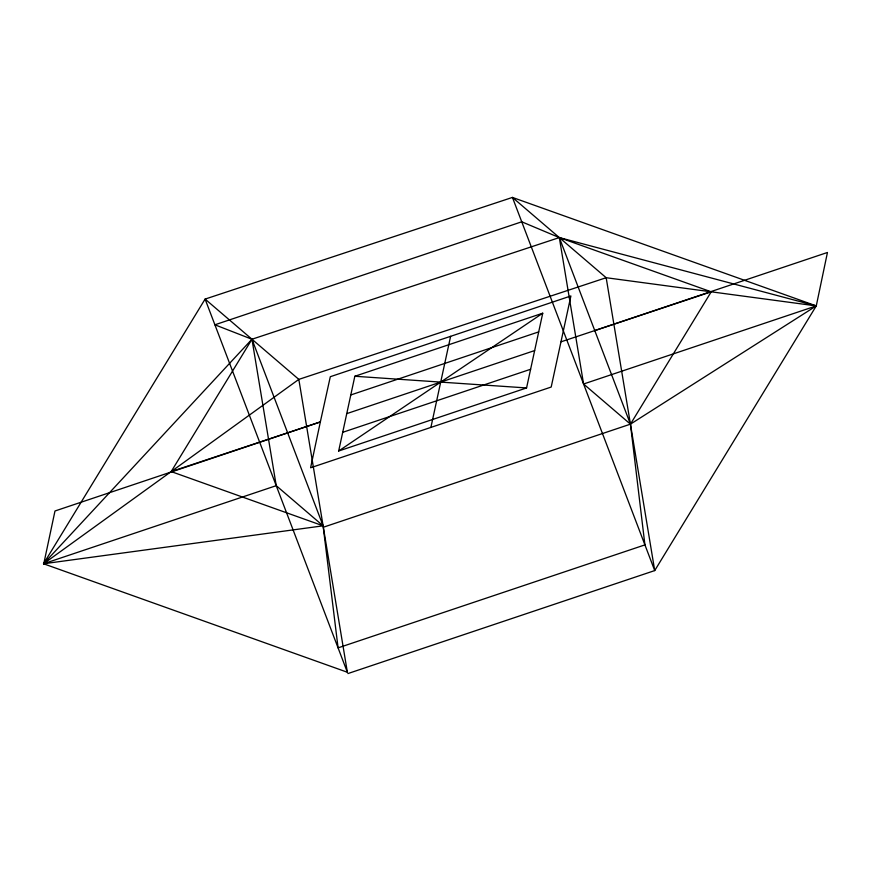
<?xml version="1.0" encoding="UTF-8"?>
<svg xmlns="http://www.w3.org/2000/svg" width="871" height="871" viewBox="0 0 871 871"><rect width="100%" height="100%" fill="white"/><g stroke="black" fill="none" stroke-linecap="round" stroke-linejoin="round"><path stroke-width="1.31" d="M347.877 673.577L654.72 570.581L816.269 305.906L827.45 252.481L594.762 330.577M43.692 564.136L54.982 510.994L320.343 421.934L330.316 376.708L570.897 295.955L551.191 387.051L310.599 467.771L320.343 421.934L171.184 471.581L251.959 339.244L559.313 237.576L816.269 305.906L630.441 424.155L323.598 527.14M338.667 451.015L354.835 376.261L542.742 313.201L526.563 387.943L338.667 451.015L542.742 313.201M430.895 427.411L450.612 336.326M711.215 291.818L630.441 424.155L644.921 544.887L338.079 647.872L323.097 525.823L251.959 339.244L214.897 324.796L521.74 221.8L559.313 237.576L711.215 291.818L561.153 341.77M350.795 394.955L538.703 331.884M346.756 413.638L534.652 350.567M342.706 432.321L530.613 369.26M276.238 485.67L251.959 339.244L43.55 563.766L323.097 525.823L276.238 485.67L43.55 563.766L205.099 299.091L512.442 197.423L816.269 305.906L583.581 384.002L559.313 237.576L630.441 424.155L583.581 384.002M354.835 376.261L526.563 387.943M816.269 305.906L606.172 277.718L298.829 379.386L43.55 563.766L347.366 672.249L298.829 379.386L205.099 299.091L347.366 672.249M171.184 471.581L323.097 525.823M606.172 277.718L512.442 197.423L654.72 570.581L606.172 277.718"/></g></svg>
